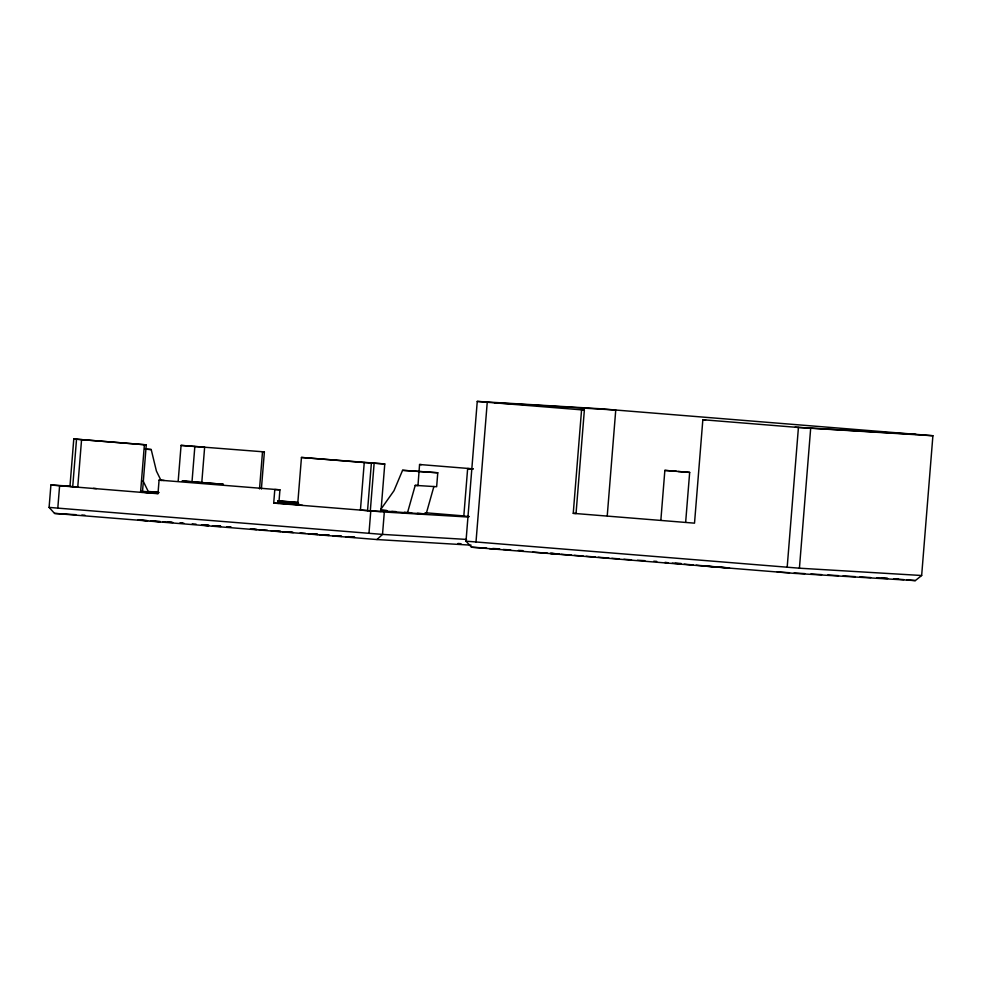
<?xml version="1.0" encoding="UTF-8"?>
<svg xmlns="http://www.w3.org/2000/svg" width="982" height="982" viewBox="0 0 982 982"><rect width="100%" height="100%" fill="white"/><g stroke="black" fill="none" stroke-linecap="round" stroke-linejoin="round"><path stroke-width="1.47" d="M471.127 545.17L376.978 539.548L54.55 513.414L49.1 507.387L50.904 484.998L70.765 486.188M466.548 539.425L382.514 534.404L57.803 508.124L59.607 485.734L50.904 484.998M73.785 438.979L69.955 486.483L77.75 487.146L81.567 439.629L73.785 438.979L146.269 444.834L142.439 492.35L140.573 492.228L144.391 444.723L146.269 444.834M72.717 486.716L76.535 439.2M164.203 480.431L159.072 480.124L157.979 493.713L59.607 485.734M178.196 481.02L181.069 445.386L264.379 451.892L261.384 488.999M191.981 482.137L194.841 446.503L204.649 447.092L201.776 482.714M259.53 488.889L262.513 451.781L264.379 451.892M273.708 503.091L274.8 489.515L279.931 489.822L278.839 503.398L273.708 503.091L384.318 512.015L468.353 517.035M384.772 463.958L364.248 462.547L360.431 510.051L370.312 510.836L380.955 511.462L384.772 463.958L301.462 457.452L297.632 504.969L298.418 505.006M367.55 510.603L371.38 463.099M370.312 510.836L374.13 463.32M368.974 533.349L370.779 510.959M384.318 512.015L382.514 534.404L376.978 539.548M421.438 464.621L419.572 464.511L417.976 485.599L415.226 485.378L407.456 512.874L380.537 510.689M380.783 509.4L393.991 490.718L402.571 470.317L437.776 472.772L436.646 486.716L415.226 485.378M473.238 468.942L467.641 468.61L463.811 516.127L469.322 516.569M466.008 541.168L477.252 401.405L599.486 408.708L932.9 435.738L921.656 575.501L915.322 580.595L793.873 573.341L471.483 547.207L466.008 541.168L799.422 568.197L921.656 575.501M476 542.027L487.244 402.252L477.252 401.405M573.243 513.341L581.565 409.899L584.364 410.071L576.041 513.5L573.243 513.341L694.519 523.16L702.842 419.731L705.628 419.903M607.244 515.771L615.751 410.034L494.842 402.816M660.849 520.325L664.863 470.39L676.561 471.299M685.645 522.338L689.671 472.403L664.863 470.39M787.183 567.24L798.427 427.477L932.9 435.738M799.422 568.197L810.666 428.434M407.456 512.874L426.139 513.991L433.897 486.483M795.162 427.158L916.071 434.375M145.459 449.191L151.203 449.535L156.408 471.053L161.097 480.652M437.776 472.772L402.571 470.317M141.555 491.319L159.109 492.522M158.016 493.308L142.648 492.117M380.648 510.333L386.761 510.701M380.721 510.689L386.478 511.033M391.818 511.352L395.869 511.597M54.55 513.414L75.81 514.678M81.874 515.047L84.918 515.231M152.775 521.074L160.238 521.516M162.926 521.908L172.979 522.51M208.565 525.517L201.384 525.088L208.27 525.652M214.309 525.861L220.054 526.205L216.506 525.873M212.407 525.984L221.024 526.499M226.768 526.843L231.089 527.101L230.267 526.99M471.483 547.207L486.679 548.116M492.755 548.472L498.819 548.84M489.318 548.643L500.034 549.282M503.091 549.466L510.75 549.92M518.398 550.374L522.989 550.644M637.478 560.231L644.879 560.673M653.779 561.213L656.737 561.385M667.785 562.686L664.814 562.514L667.797 562.772M675.186 563.14L681.115 563.484M777.265 571.978L789.516 572.715M794.107 572.985L804.81 573.623M810.936 573.991L821.652 574.63M827.777 574.998L838.493 575.636M843.084 575.906L855.322 576.643M859.913 576.913L870.629 577.551M876.754 577.919L887.47 578.558M893.583 578.926L898.186 579.196M354.649 537.363L345.578 536.712M532.747 552.154L547.514 553.185M550.46 553.394L559.323 554.02M689.671 472.403L678.01 471.507M167.701 521.97L171.813 522.264M179.915 522.94L182.284 523.111M311.306 533.778L316.155 534.11L312.448 533.754M282.35 531.716L293.409 532.551M257.014 529.445L250.398 528.967L256.339 529.531M341.846 536.43L332.763 535.73M180.786 522.952L183.83 523.185M550.116 553.431L559.654 554.179M702.891 565.951L727.699 567.866M261.899 529.814L267.35 530.243M328.982 535.436L319.506 534.674M586.144 556.291L595.215 556.99M598.234 557.236L608.815 558.058M611.835 558.292L619.397 558.881M623.926 559.237L631.487 559.826M277.832 501.385L297.534 502.968M277.71 501.471L297.411 503.054M278.458 501.802L298.675 503.349M382.207 510.137L386.773 510.505M278.25 502.281L298.258 503.705M278.004 502.453L297.828 503.95M278.655 502.956L297.902 504.527M298.381 504.748L278.078 503.189M192.226 523.885L196.044 524.155M300.161 532.907L305.463 533.324M312.251 533.692L317.419 534.098M275.021 530.857L280.557 531.299M280.938 531.618L271.118 530.759M561.127 554.29L571.426 555.112M574.372 555.346L583.198 556.058M487.244 402.252L584.364 410.071M702.842 419.731L798.427 427.477M419.572 464.511L472.87 468.831M181.069 445.386L194.841 446.503M467.641 468.61L471.765 468.942M81.567 439.629L144.391 444.723M301.462 457.452L364.248 462.547M145.189 449.056L151.203 449.535M159.072 480.124L279.931 489.822M277.857 500.734L297.791 502.428M425.096 512.739L464.486 515.967M278.618 501.029L298.27 502.612M148.589 491.491L157.611 492.228M404.388 512.223L411.63 512.813M417.436 513.279L426.139 513.991M373.737 510.885L374.424 510.935M93.425 488.373L96.396 488.606M141.654 492.117L158.163 493.455M299.51 505.079L302.554 505.325M457.98 543.476L461.024 543.721M881.48 577.846L887.556 578.337M893.632 578.828L903.71 579.613M204.624 524.842L208.859 525.186M324.87 534.699L329.277 535.055M140.401 520.067L147.275 520.632M138.032 519.957L147.656 520.742M150.406 520.963L160.054 521.737M286.621 531.802L292.636 532.293M308.373 533.766L318.119 534.564M715.817 566.823L696.14 565.19M719.683 567.142L729.528 567.964M338.459 535.816L341.098 536.025M217.513 525.898L220.434 526.143M259.236 529.777L262.133 530.01M906.681 579.859L915.322 580.595M49.1 507.387L57.803 508.124M672.277 563.152L681.226 563.913M684.208 564.171L693.157 564.932M348.168 536.626L354.637 537.191M559.016 554.081L551.749 553.345M143.09 480.91L148.442 491.884M185.659 481.217L182.1 480.959L223.43 484.31L185.659 481.217"/></g></svg>
